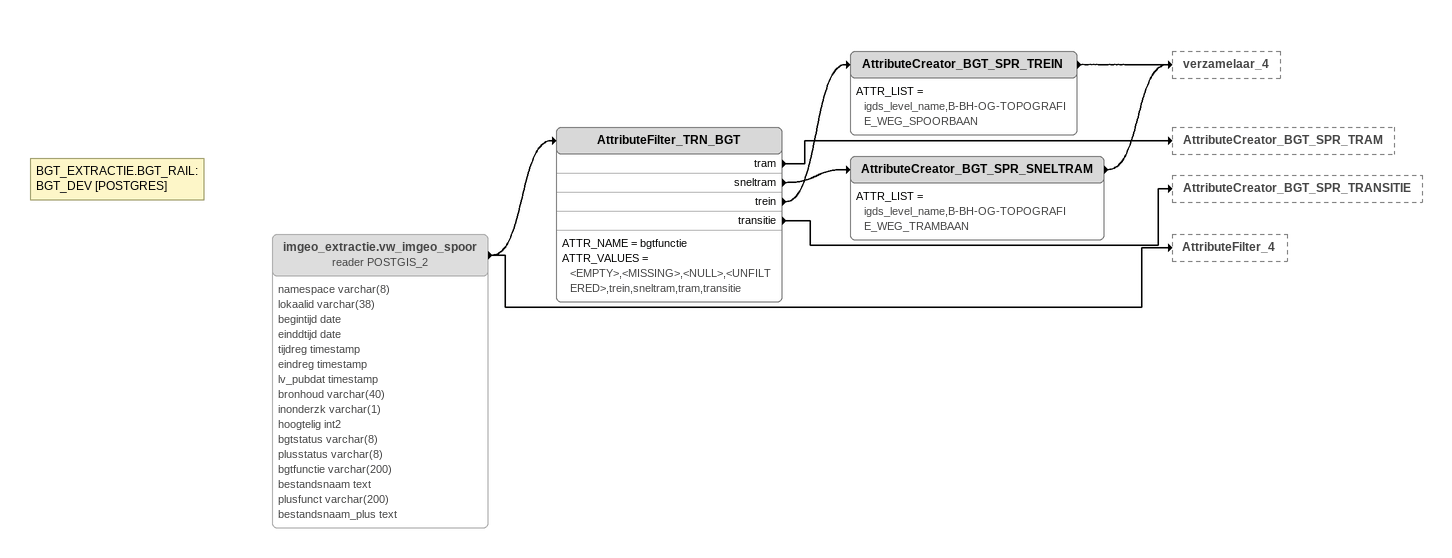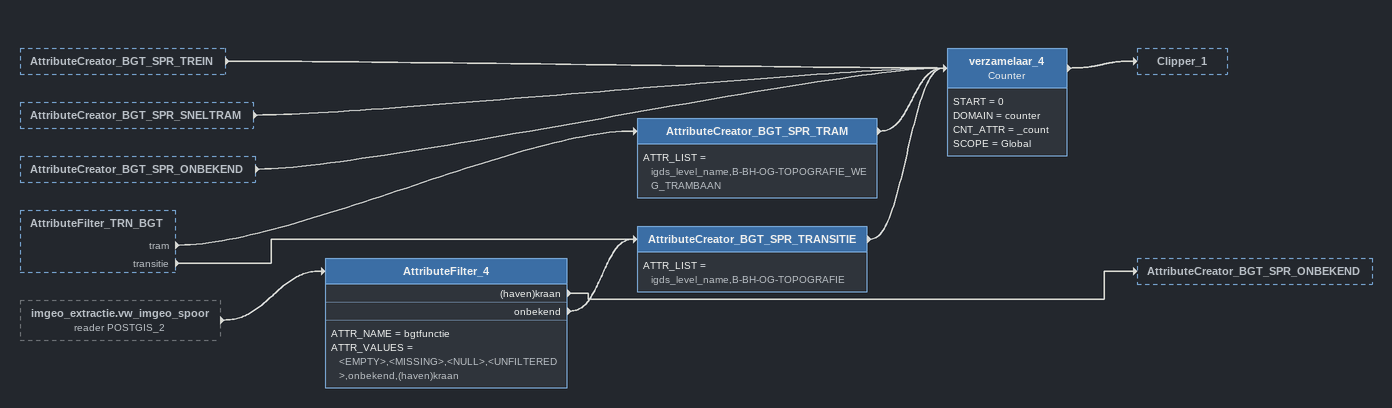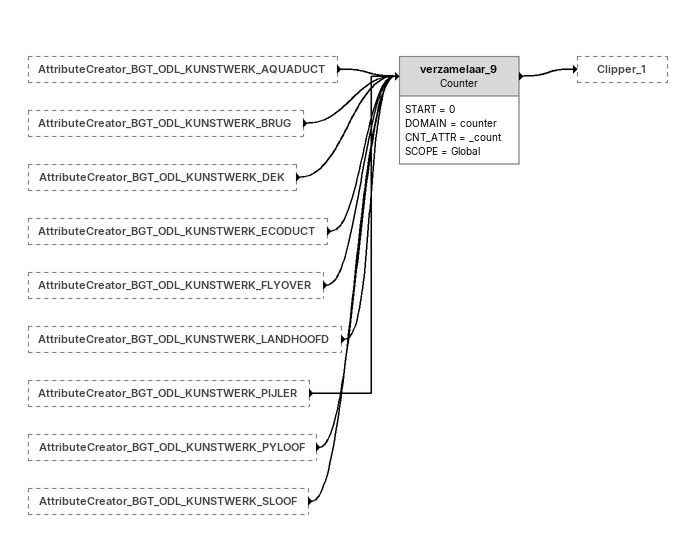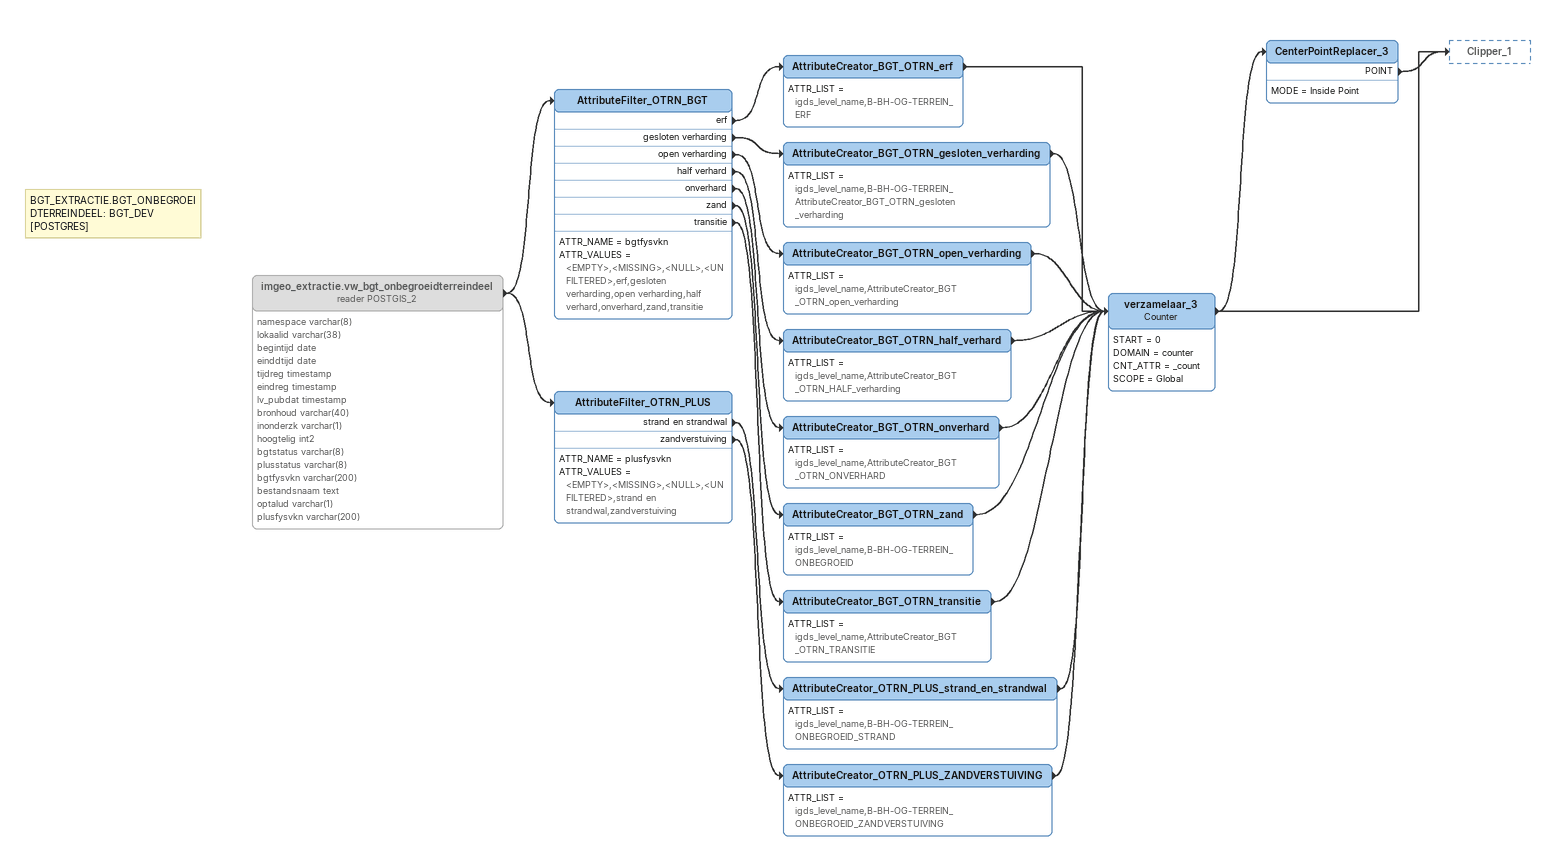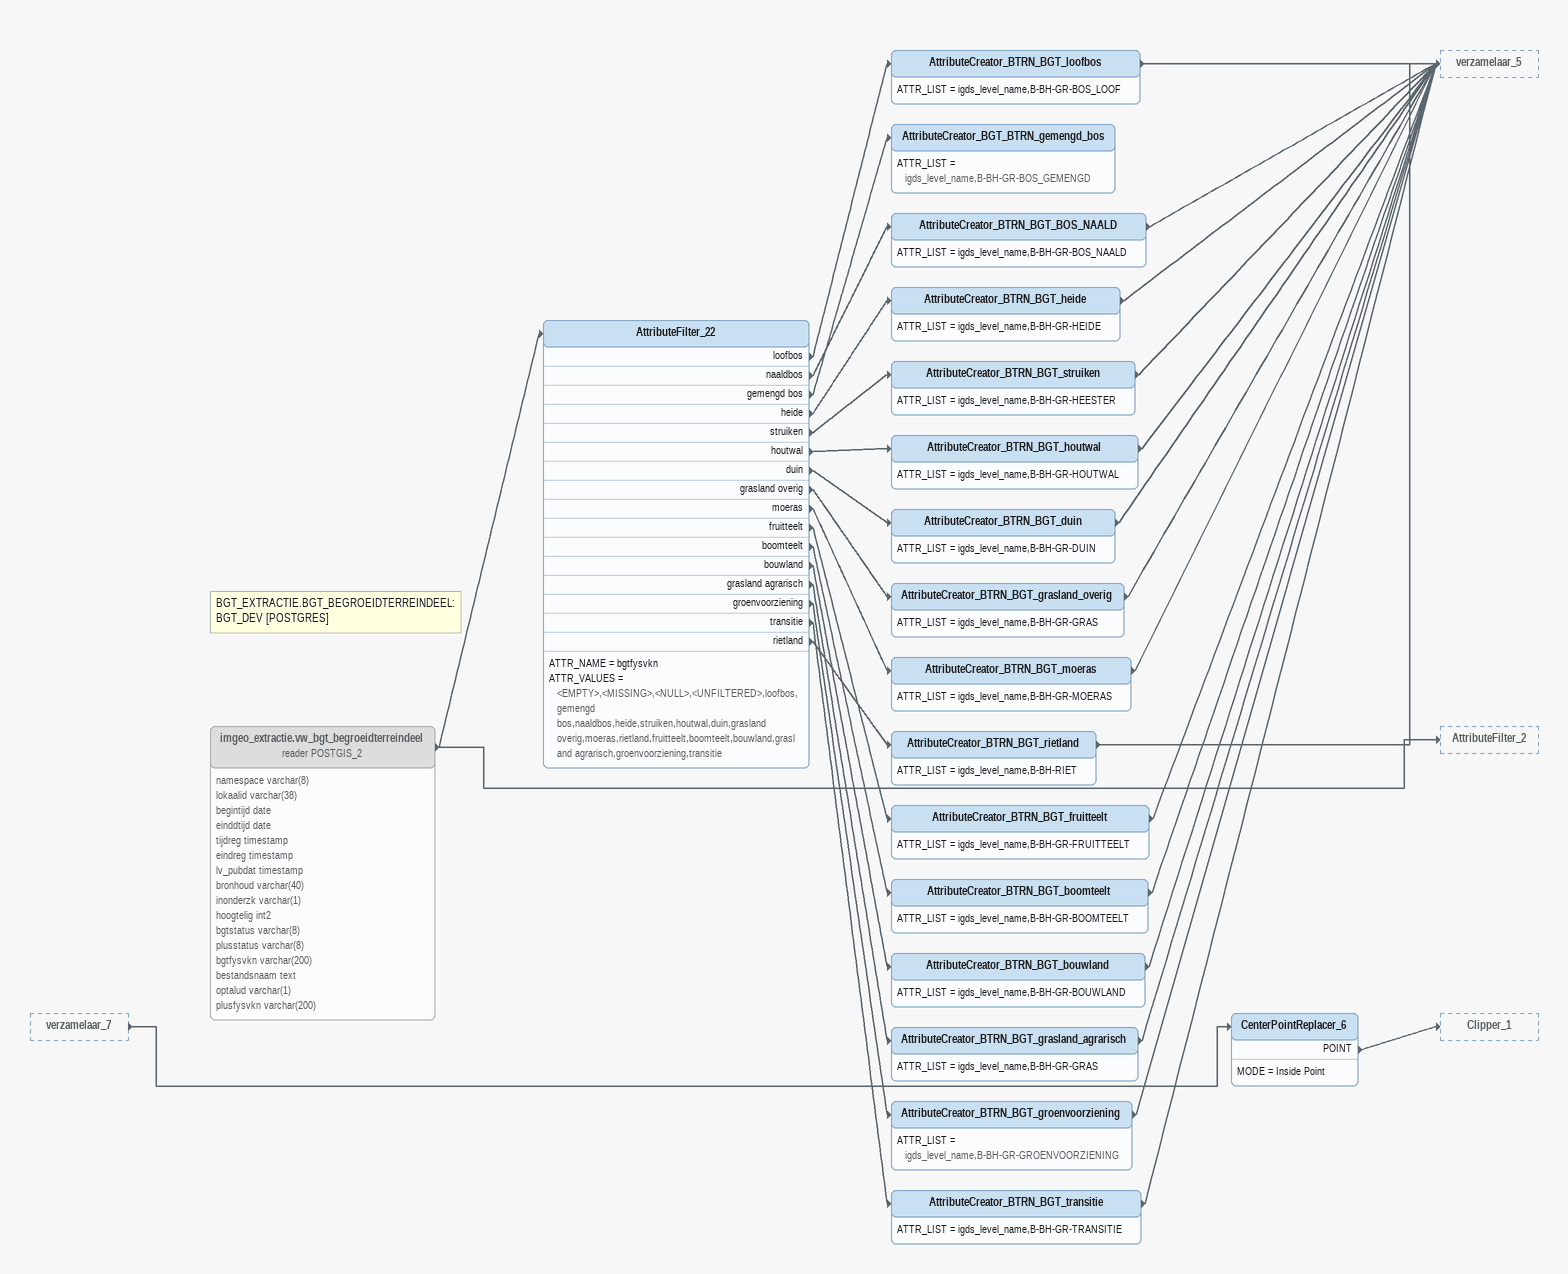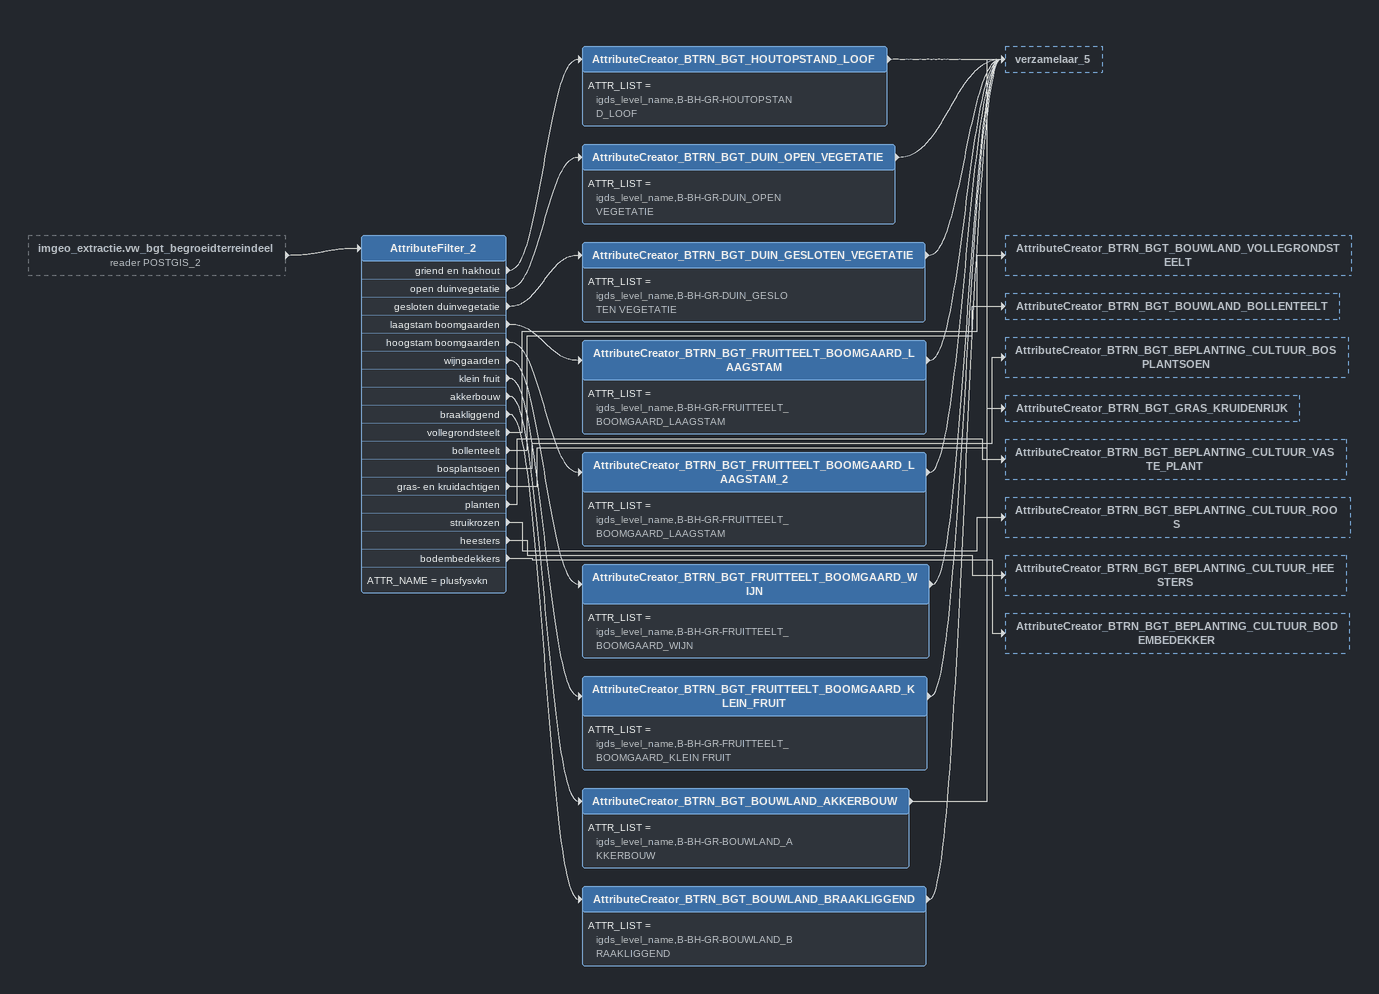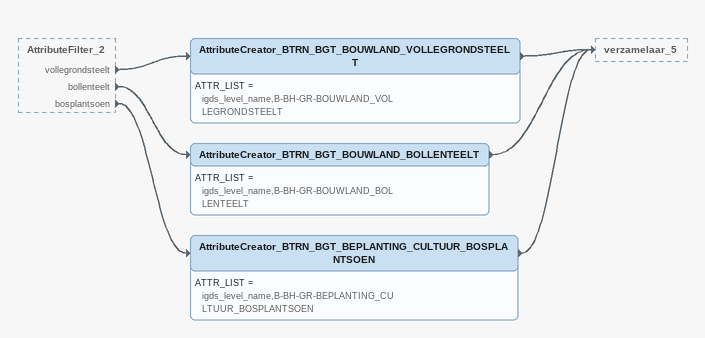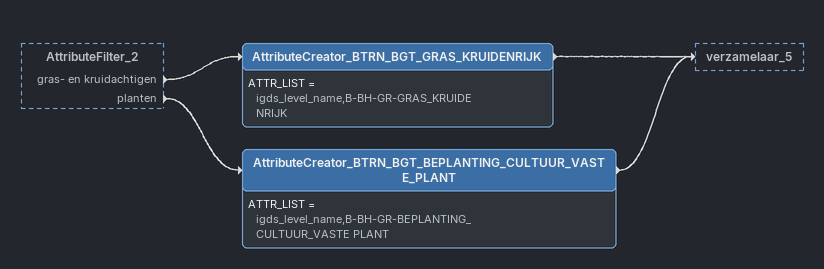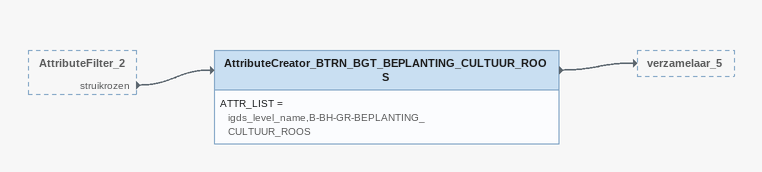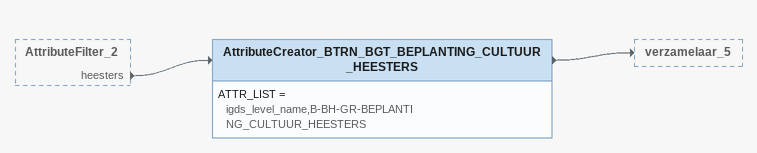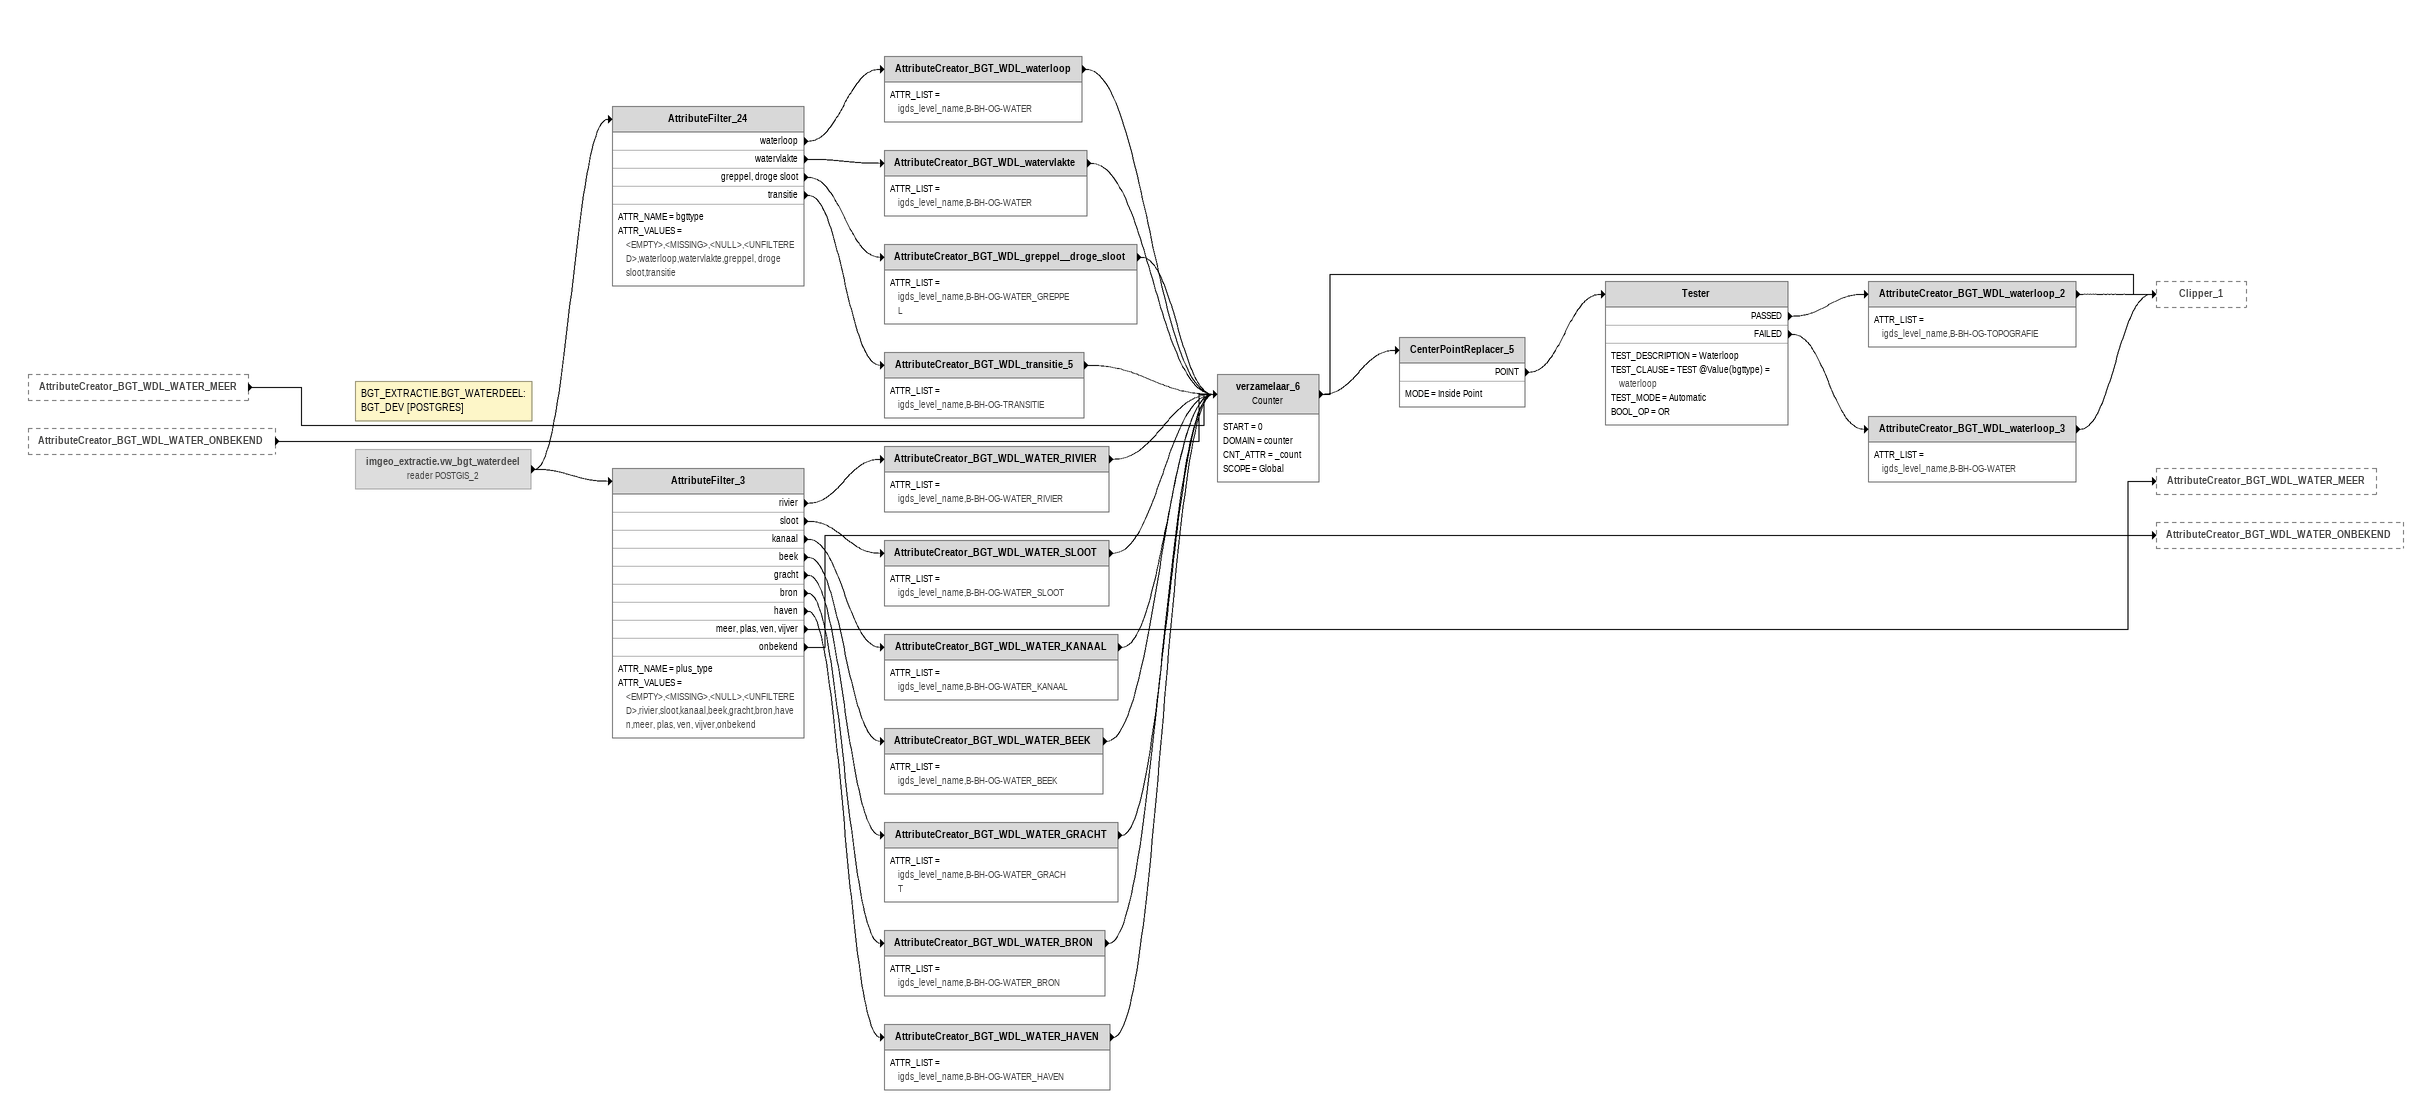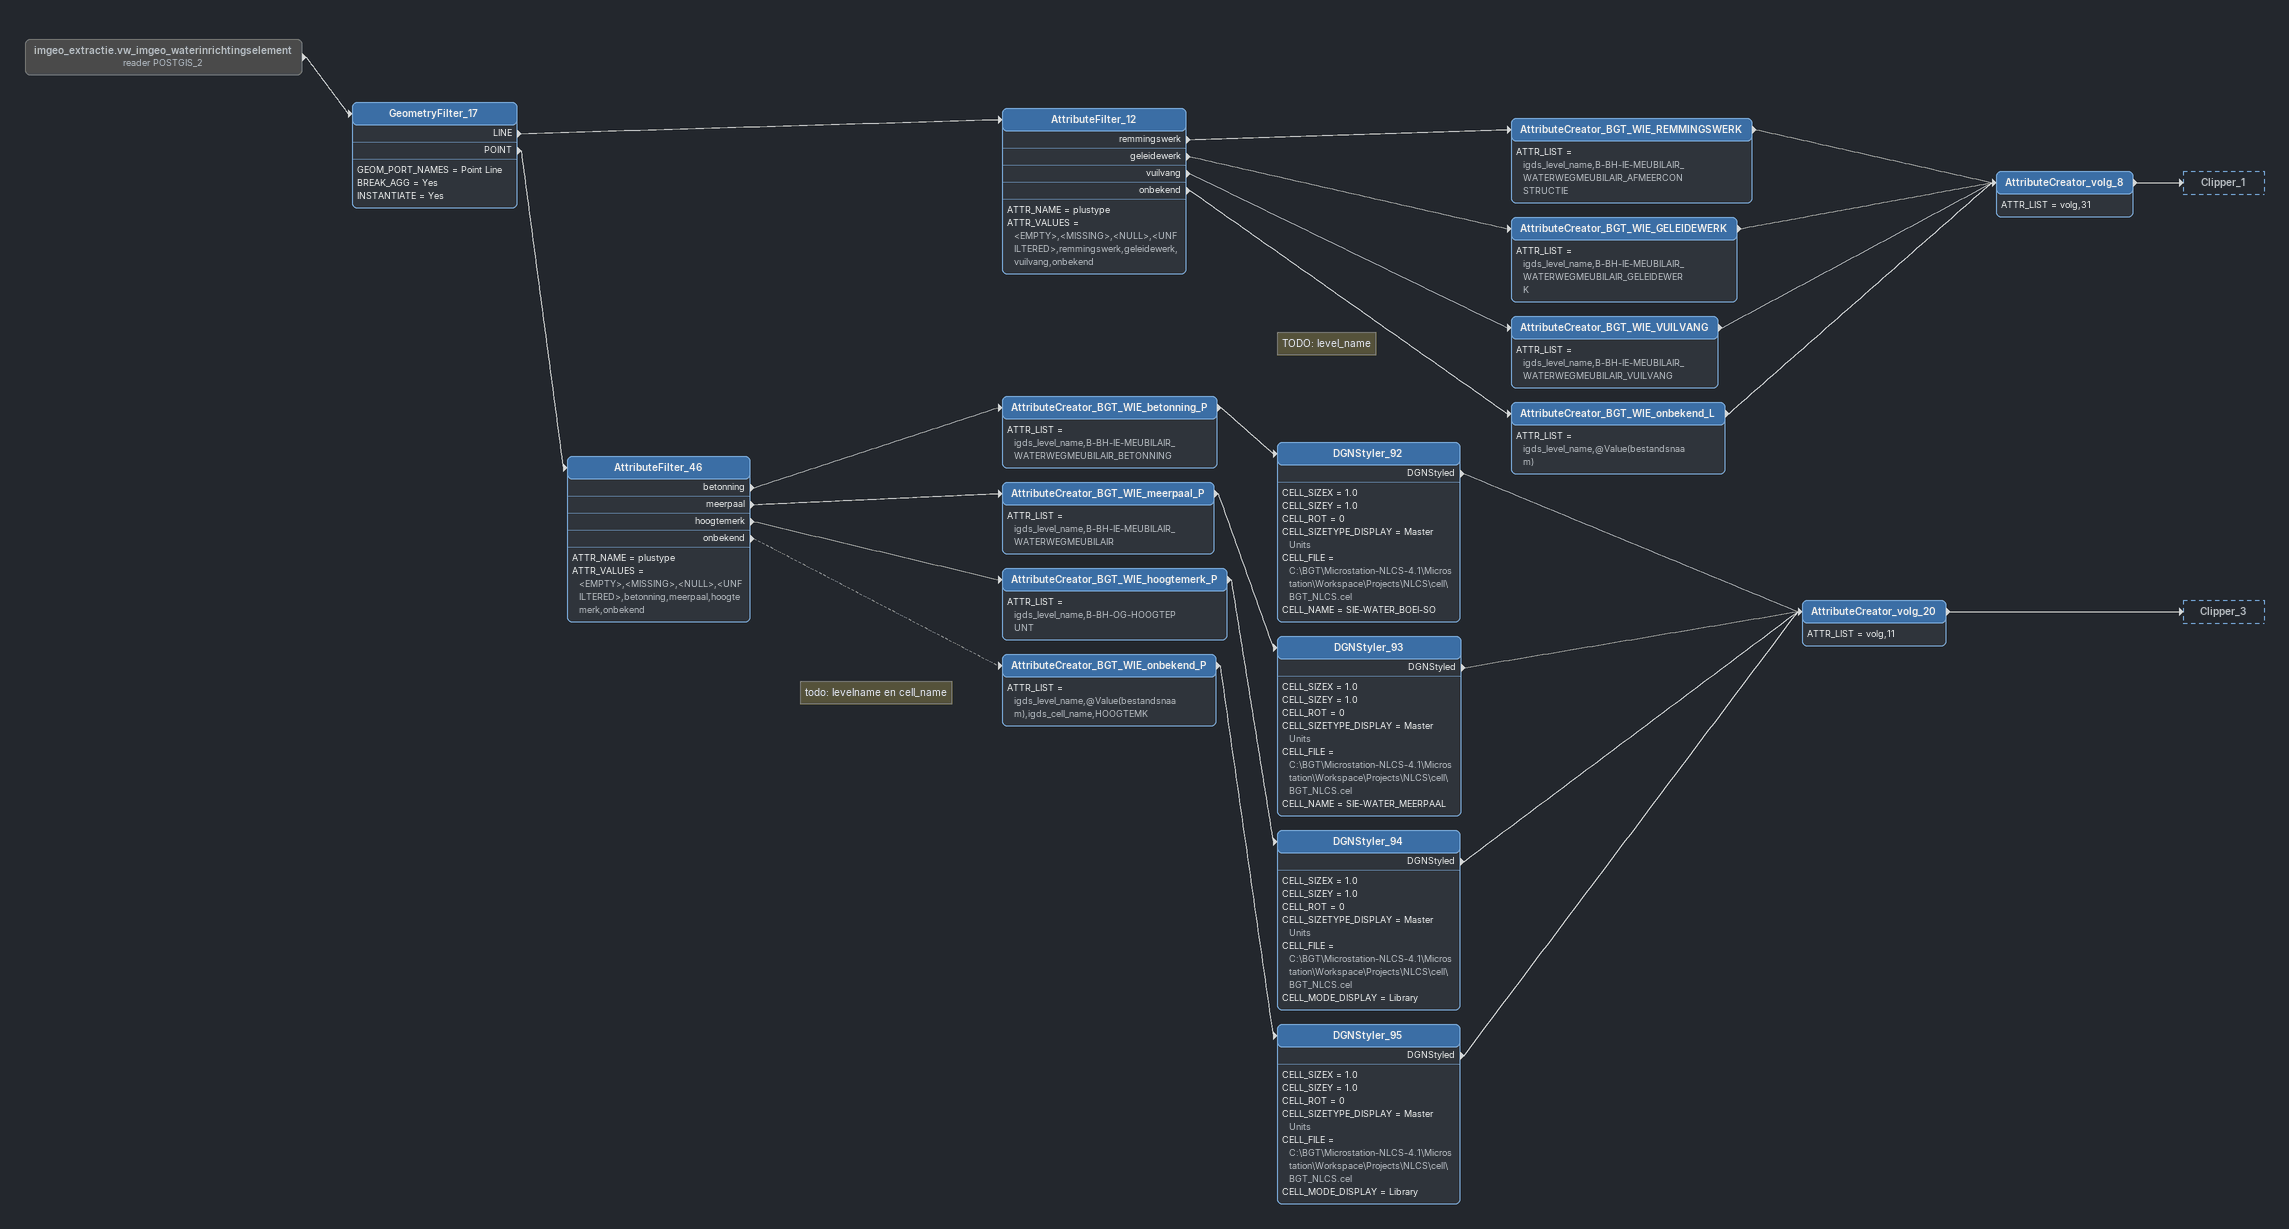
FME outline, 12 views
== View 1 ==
Note: BGT_EXTRACTIE.BGT_RAIL: BGT_DEV [POSTGRES]
imgeo_extractie.vw_imgeo_spoor (reader POSTGIS_2) [off]
    attributes: namespace varchar(8), lokaalid varchar(38), begintijd date, einddtijd date, tijdreg timestamp, eindreg timestamp, lv_pubdat timestamp, bronhoud varchar(40), inonderzk varchar(1), hoogtelig int2, bgtstatus varchar(8), plusstatus varchar(8), bgtfunctie varchar(200), bestandsnaam text, plusfunct varchar(200), bestandsnaam_plus text
    -> AttributeFilter_4
    -> AttributeFilter_TRN_BGT
AttributeFilter_TRN_BGT
    ATTR_NAME = bgtfunctie
    ATTR_VALUES = <EMPTY>,<MISSING>,<NULL>,<UNFILTERED>,trein,sneltram,tram,transitie
    tram -> AttributeCreator_BGT_SPR_TRAM
    sneltram -> AttributeCreator_BGT_SPR_SNELTRAM
    trein -> AttributeCreator_BGT_SPR_TREIN
    transitie -> AttributeCreator_BGT_SPR_TRANSITIE
AttributeCreator_BGT_SPR_TREIN
    ATTR_LIST = igds_level_name,B-BH-OG-TOPOGRAFIE_WEG_SPOORBAAN
    -> verzamelaar_4
AttributeCreator_BGT_SPR_SNELTRAM
    ATTR_LIST = igds_level_name,B-BH-OG-TOPOGRAFIE_WEG_TRAMBAAN
    -> verzamelaar_4

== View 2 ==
AttributeCreator_BGT_SPR_TREIN [outside]
    -> verzamelaar_4
AttributeCreator_BGT_SPR_SNELTRAM [outside]
    -> verzamelaar_4
AttributeCreator_BGT_SPR_ONBEKEND [outside]
    -> verzamelaar_4
AttributeFilter_TRN_BGT [outside]
    tram -> AttributeCreator_BGT_SPR_TRAM
    transitie -> AttributeCreator_BGT_SPR_TRANSITIE
imgeo_extractie.vw_imgeo_spoor (reader POSTGIS_2) [outside]
    -> AttributeFilter_4
AttributeCreator_BGT_SPR_TRAM
    ATTR_LIST = igds_level_name,B-BH-OG-TOPOGRAFIE_WEG_TRAMBAAN
    -> verzamelaar_4
AttributeFilter_4
    ATTR_NAME = bgtfunctie
    ATTR_VALUES = <EMPTY>,<MISSING>,<NULL>,<UNFILTERED>,onbekend,(haven)kraan
    (haven)kraan -> AttributeCreator_BGT_SPR_ONBEKEND
    onbekend -> AttributeCreator_BGT_SPR_TRANSITIE
AttributeCreator_BGT_SPR_TRANSITIE
    ATTR_LIST = igds_level_name,B-BH-OG-TOPOGRAFIE
    -> verzamelaar_4
verzamelaar_4: Counter
    START = 0
    DOMAIN = counter
    CNT_ATTR = _count
    SCOPE = Global
    -> Clipper_1

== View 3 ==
AttributeCreator_BGT_ODL_KUNSTWERK_AQUADUCT [outside]
    -> verzamelaar_9
AttributeCreator_BGT_ODL_KUNSTWERK_BRUG [outside]
    -> verzamelaar_9
AttributeCreator_BGT_ODL_KUNSTWERK_DEK [outside]
    -> verzamelaar_9
AttributeCreator_BGT_ODL_KUNSTWERK_ECODUCT [outside]
    -> verzamelaar_9
AttributeCreator_BGT_ODL_KUNSTWERK_FLYOVER [outside]
    -> verzamelaar_9
AttributeCreator_BGT_ODL_KUNSTWERK_LANDHOOFD [outside]
    -> verzamelaar_9
AttributeCreator_BGT_ODL_KUNSTWERK_PIJLER [outside]
    -> verzamelaar_9
AttributeCreator_BGT_ODL_KUNSTWERK_PYLOOF [outside]
    -> verzamelaar_9
AttributeCreator_BGT_ODL_KUNSTWERK_SLOOF [outside]
    -> verzamelaar_9
verzamelaar_9: Counter
    START = 0
    DOMAIN = counter
    CNT_ATTR = _count
    SCOPE = Global
    -> Clipper_1

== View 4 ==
Note: BGT_EXTRACTIE.BGT_ONBEGROEIDTERREINDEEL: BGT_DEV [POSTGRES]
imgeo_extractie.vw_bgt_onbegroeidterreindeel (reader POSTGIS_2) [off]
    attributes: namespace varchar(8), lokaalid varchar(38), begintijd date, einddtijd date, tijdreg timestamp, eindreg timestamp, lv_pubdat timestamp, bronhoud varchar(40), inonderzk varchar(1), hoogtelig int2, bgtstatus varchar(8), plusstatus varchar(8), bgtfysvkn varchar(200), bestandsnaam text, optalud varchar(1), plusfysvkn varchar(200)
    -> AttributeFilter_OTRN_BGT
    -> AttributeFilter_OTRN_PLUS
AttributeFilter_OTRN_BGT
    ATTR_NAME = bgtfysvkn
    ATTR_VALUES = <EMPTY>,<MISSING>,<NULL>,<UNFILTERED>,erf,gesloten verharding,open verharding,half verhard,onverhard,zand,transitie
    erf -> AttributeCreator_BGT_OTRN_erf
    gesloten verharding -> AttributeCreator_BGT_OTRN_gesloten_verharding
    open verharding -> AttributeCreator_BGT_OTRN_open_verharding
    half verhard -> AttributeCreator_BGT_OTRN_half_verhard
    onverhard -> AttributeCreator_BGT_OTRN_onverhard
    zand -> AttributeCreator_BGT_OTRN_zand
    transitie -> AttributeCreator_BGT_OTRN_transitie
AttributeCreator_BGT_OTRN_erf
    ATTR_LIST = igds_level_name,B-BH-OG-TERREIN_ERF
    -> verzamelaar_3
AttributeCreator_BGT_OTRN_gesloten_verharding
    ATTR_LIST = igds_level_name,B-BH-OG-TERREIN_AttributeCreator_BGT_OTRN_gesloten_verharding
    -> verzamelaar_3
AttributeCreator_BGT_OTRN_open_verharding
    ATTR_LIST = igds_level_name,AttributeCreator_BGT_OTRN_open_verharding
    -> verzamelaar_3
AttributeCreator_BGT_OTRN_half_verhard
    ATTR_LIST = igds_level_name,AttributeCreator_BGT_OTRN_HALF_verharding
    -> verzamelaar_3
AttributeCreator_BGT_OTRN_onverhard
    ATTR_LIST = igds_level_name,AttributeCreator_BGT_OTRN_ONVERHARD
    -> verzamelaar_3
AttributeCreator_BGT_OTRN_zand
    ATTR_LIST = igds_level_name,B-BH-OG-TERREIN_ONBEGROEID
    -> verzamelaar_3
AttributeCreator_BGT_OTRN_transitie
    ATTR_LIST = igds_level_name,AttributeCreator_BGT_OTRN_TRANSITIE
    -> verzamelaar_3
AttributeFilter_OTRN_PLUS
    ATTR_NAME = plusfysvkn
    ATTR_VALUES = <EMPTY>,<MISSING>,<NULL>,<UNFILTERED>,strand en strandwal,zandverstuiving
    strand en strandwal -> AttributeCreator_OTRN_PLUS_strand_en_strandwal
    zandverstuiving -> AttributeCreator_OTRN_PLUS_ZANDVERSTUIVING
AttributeCreator_OTRN_PLUS_strand_en_strandwal
    ATTR_LIST = igds_level_name,B-BH-OG-TERREIN_ONBEGROEID_STRAND
    -> verzamelaar_3
AttributeCreator_OTRN_PLUS_ZANDVERSTUIVING
    ATTR_LIST = igds_level_name,B-BH-OG-TERREIN_ONBEGROEID_ZANDVERSTUIVING
    -> verzamelaar_3
verzamelaar_3: Counter
    START = 0
    DOMAIN = counter
    CNT_ATTR = _count
    SCOPE = Global
    -> CenterPointReplacer_3
    -> Clipper_1
CenterPointReplacer_3
    MODE = Inside Point
    POINT -> Clipper_1

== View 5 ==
verzamelaar_7 [outside]
    -> CenterPointReplacer_6
CenterPointReplacer_6
    MODE = Inside Point
    POINT -> Clipper_1
Note: BGT_EXTRACTIE.BGT_BEGROEIDTERREINDEEL: BGT_DEV [POSTGRES]
imgeo_extractie.vw_bgt_begroeidterreindeel (reader POSTGIS_2) [off]
    attributes: namespace varchar(8), lokaalid varchar(38), begintijd date, einddtijd date, tijdreg timestamp, eindreg timestamp, lv_pubdat timestamp, bronhoud varchar(40), inonderzk varchar(1), hoogtelig int2, bgtstatus varchar(8), plusstatus varchar(8), bgtfysvkn varchar(200), bestandsnaam text, optalud varchar(1), plusfysvkn varchar(200)
    -> AttributeFilter_22
    -> AttributeFilter_2
AttributeFilter_22
    ATTR_NAME = bgtfysvkn
    ATTR_VALUES = <EMPTY>,<MISSING>,<NULL>,<UNFILTERED>,loofbos,gemengd bos,naaldbos,heide,struiken,houtwal,duin,grasland overig,moeras,rietland,fruitteelt,boomteelt,bouwland,grasland agrarisch,groenvoorziening,transitie
    loofbos -> AttributeCreator_BTRN_BGT_loofbos
    naaldbos -> AttributeCreator_BTRN_BGT_BOS_NAALD
    gemengd bos -> AttributeCreator_BGT_BTRN_gemengd_bos
    heide -> AttributeCreator_BTRN_BGT_heide
    struiken -> AttributeCreator_BTRN_BGT_struiken
    houtwal -> AttributeCreator_BTRN_BGT_houtwal
    duin -> AttributeCreator_BTRN_BGT_duin
    grasland overig -> AttributeCreator_BTRN_BGT_grasland_overig
    moeras -> AttributeCreator_BTRN_BGT_moeras
    fruitteelt -> AttributeCreator_BTRN_BGT_fruitteelt
    boomteelt -> AttributeCreator_BTRN_BGT_boomteelt
    bouwland -> AttributeCreator_BTRN_BGT_bouwland
    grasland agrarisch -> AttributeCreator_BTRN_BGT_grasland_agrarisch
    groenvoorziening -> AttributeCreator_BTRN_BGT_groenvoorziening
    transitie -> AttributeCreator_BTRN_BGT_transitie
    rietland -> AttributeCreator_BTRN_BGT_rietland
AttributeCreator_BTRN_BGT_loofbos
    ATTR_LIST = igds_level_name,B-BH-GR-BOS_LOOF
    -> verzamelaar_5
AttributeCreator_BGT_BTRN_gemengd_bos
    ATTR_LIST = igds_level_name,B-BH-GR-BOS_GEMENGD
AttributeCreator_BTRN_BGT_BOS_NAALD
    ATTR_LIST = igds_level_name,B-BH-GR-BOS_NAALD
    -> verzamelaar_5
AttributeCreator_BTRN_BGT_heide
    ATTR_LIST = igds_level_name,B-BH-GR-HEIDE
    -> verzamelaar_5
AttributeCreator_BTRN_BGT_struiken
    ATTR_LIST = igds_level_name,B-BH-GR-HEESTER
    -> verzamelaar_5
AttributeCreator_BTRN_BGT_houtwal
    ATTR_LIST = igds_level_name,B-BH-GR-HOUTWAL
    -> verzamelaar_5
AttributeCreator_BTRN_BGT_duin
    ATTR_LIST = igds_level_name,B-BH-GR-DUIN
    -> verzamelaar_5
AttributeCreator_BTRN_BGT_grasland_overig
    ATTR_LIST = igds_level_name,B-BH-GR-GRAS
    -> verzamelaar_5
AttributeCreator_BTRN_BGT_moeras
    ATTR_LIST = igds_level_name,B-BH-GR-MOERAS
    -> verzamelaar_5
AttributeCreator_BTRN_BGT_rietland
    ATTR_LIST = igds_level_name,B-BH-RIET
    -> verzamelaar_5
AttributeCreator_BTRN_BGT_fruitteelt
    ATTR_LIST = igds_level_name,B-BH-GR-FRUITTEELT
    -> verzamelaar_5
AttributeCreator_BTRN_BGT_boomteelt
    ATTR_LIST = igds_level_name,B-BH-GR-BOOMTEELT
    -> verzamelaar_5
AttributeCreator_BTRN_BGT_bouwland
    ATTR_LIST = igds_level_name,B-BH-GR-BOUWLAND
    -> verzamelaar_5
AttributeCreator_BTRN_BGT_grasland_agrarisch
    ATTR_LIST = igds_level_name,B-BH-GR-GRAS
    -> verzamelaar_5
AttributeCreator_BTRN_BGT_groenvoorziening
    ATTR_LIST = igds_level_name,B-BH-GR-GROENVOORZIENING
    -> verzamelaar_5
AttributeCreator_BTRN_BGT_transitie
    ATTR_LIST = igds_level_name,B-BH-GR-TRANSITIE
    -> verzamelaar_5

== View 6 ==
imgeo_extractie.vw_bgt_begroeidterreindeel (reader POSTGIS_2) [outside]
    -> AttributeFilter_2
AttributeFilter_2
    ATTR_NAME = plusfysvkn
    griend en hakhout -> AttributeCreator_BTRN_BGT_HOUTOPSTAND_LOOF
    open duinvegetatie -> AttributeCreator_BTRN_BGT_DUIN_OPEN_VEGETATIE
    gesloten duinvegetatie -> AttributeCreator_BTRN_BGT_DUIN_GESLOTEN_VEGETATIE
    laagstam boomgaarden -> AttributeCreator_BTRN_BGT_FRUITTEELT_BOOMGAARD_LAAGSTAM
    hoogstam boomgaarden -> AttributeCreator_BTRN_BGT_FRUITTEELT_BOOMGAARD_LAAGSTAM_2
    wijngaarden -> AttributeCreator_BTRN_BGT_FRUITTEELT_BOOMGAARD_WIJN
    klein fruit -> AttributeCreator_BTRN_BGT_FRUITTEELT_BOOMGAARD_KLEIN_FRUIT
    akkerbouw -> AttributeCreator_BTRN_BGT_BOUWLAND_AKKERBOUW
    braakliggend -> AttributeCreator_BTRN_BGT_BOUWLAND_BRAAKLIGGEND
    vollegrondsteelt -> AttributeCreator_BTRN_BGT_BOUWLAND_VOLLEGRONDSTEELT
    bollenteelt -> AttributeCreator_BTRN_BGT_BOUWLAND_BOLLENTEELT
    bosplantsoen -> AttributeCreator_BTRN_BGT_BEPLANTING_CULTUUR_BOSPLANTSOEN
    gras- en kruidachtigen -> AttributeCreator_BTRN_BGT_GRAS_KRUIDENRIJK
    planten -> AttributeCreator_BTRN_BGT_BEPLANTING_CULTUUR_VASTE_PLANT
    struikrozen -> AttributeCreator_BTRN_BGT_BEPLANTING_CULTUUR_ROOS
    heesters -> AttributeCreator_BTRN_BGT_BEPLANTING_CULTUUR_HEESTERS
    bodembedekkers -> AttributeCreator_BTRN_BGT_BEPLANTING_CULTUUR_BODEMBEDEKKER
AttributeCreator_BTRN_BGT_HOUTOPSTAND_LOOF
    ATTR_LIST = igds_level_name,B-BH-GR-HOUTOPSTAND_LOOF
    -> verzamelaar_5
AttributeCreator_BTRN_BGT_DUIN_OPEN_VEGETATIE
    ATTR_LIST = igds_level_name,B-BH-GR-DUIN_OPEN VEGETATIE
    -> verzamelaar_5
AttributeCreator_BTRN_BGT_DUIN_GESLOTEN_VEGETATIE
    ATTR_LIST = igds_level_name,B-BH-GR-DUIN_GESLOTEN VEGETATIE
    -> verzamelaar_5
AttributeCreator_BTRN_BGT_FRUITTEELT_BOOMGAARD_LAAGSTAM
    ATTR_LIST = igds_level_name,B-BH-GR-FRUITTEELT_BOOMGAARD_LAAGSTAM
    -> verzamelaar_5
AttributeCreator_BTRN_BGT_FRUITTEELT_BOOMGAARD_LAAGSTAM_2
    ATTR_LIST = igds_level_name,B-BH-GR-FRUITTEELT_BOOMGAARD_LAAGSTAM
    -> verzamelaar_5
AttributeCreator_BTRN_BGT_FRUITTEELT_BOOMGAARD_WIJN
    ATTR_LIST = igds_level_name,B-BH-GR-FRUITTEELT_BOOMGAARD_WIJN
    -> verzamelaar_5
AttributeCreator_BTRN_BGT_FRUITTEELT_BOOMGAARD_KLEIN_FRUIT
    ATTR_LIST = igds_level_name,B-BH-GR-FRUITTEELT_BOOMGAARD_KLEIN FRUIT
    -> verzamelaar_5
AttributeCreator_BTRN_BGT_BOUWLAND_AKKERBOUW
    ATTR_LIST = igds_level_name,B-BH-GR-BOUWLAND_AKKERBOUW
    -> verzamelaar_5
AttributeCreator_BTRN_BGT_BOUWLAND_BRAAKLIGGEND
    ATTR_LIST = igds_level_name,B-BH-GR-BOUWLAND_BRAAKLIGGEND
    -> verzamelaar_5

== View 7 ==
AttributeFilter_2 [outside]
    vollegrondsteelt -> AttributeCreator_BTRN_BGT_BOUWLAND_VOLLEGRONDSTEELT
    bollenteelt -> AttributeCreator_BTRN_BGT_BOUWLAND_BOLLENTEELT
    bosplantsoen -> AttributeCreator_BTRN_BGT_BEPLANTING_CULTUUR_BOSPLANTSOEN
AttributeCreator_BTRN_BGT_BOUWLAND_VOLLEGRONDSTEELT
    ATTR_LIST = igds_level_name,B-BH-GR-BOUWLAND_VOLLEGRONDSTEELT
    -> verzamelaar_5
AttributeCreator_BTRN_BGT_BOUWLAND_BOLLENTEELT
    ATTR_LIST = igds_level_name,B-BH-GR-BOUWLAND_BOLLENTEELT
    -> verzamelaar_5
AttributeCreator_BTRN_BGT_BEPLANTING_CULTUUR_BOSPLANTSOEN
    ATTR_LIST = igds_level_name,B-BH-GR-BEPLANTING_CULTUUR_BOSPLANTSOEN
    -> verzamelaar_5

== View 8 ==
AttributeFilter_2 [outside]
    gras- en kruidachtigen -> AttributeCreator_BTRN_BGT_GRAS_KRUIDENRIJK
    planten -> AttributeCreator_BTRN_BGT_BEPLANTING_CULTUUR_VASTE_PLANT
AttributeCreator_BTRN_BGT_GRAS_KRUIDENRIJK
    ATTR_LIST = igds_level_name,B-BH-GR-GRAS_KRUIDENRIJK
    -> verzamelaar_5
AttributeCreator_BTRN_BGT_BEPLANTING_CULTUUR_VASTE_PLANT
    ATTR_LIST = igds_level_name,B-BH-GR-BEPLANTING_CULTUUR_VASTE PLANT
    -> verzamelaar_5

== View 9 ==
AttributeFilter_2 [outside]
    struikrozen -> AttributeCreator_BTRN_BGT_BEPLANTING_CULTUUR_ROOS
AttributeCreator_BTRN_BGT_BEPLANTING_CULTUUR_ROOS
    ATTR_LIST = igds_level_name,B-BH-GR-BEPLANTING_CULTUUR_ROOS
    -> verzamelaar_5

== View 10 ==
AttributeFilter_2 [outside]
    heesters -> AttributeCreator_BTRN_BGT_BEPLANTING_CULTUUR_HEESTERS
AttributeCreator_BTRN_BGT_BEPLANTING_CULTUUR_HEESTERS
    ATTR_LIST = igds_level_name,B-BH-GR-BEPLANTING_CULTUUR_HEESTERS
    -> verzamelaar_5

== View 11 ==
AttributeCreator_BGT_WDL_WATER_MEER [outside]
    -> verzamelaar_6
AttributeCreator_BGT_WDL_WATER_ONBEKEND [outside]
    -> verzamelaar_6
Note: BGT_EXTRACTIE.BGT_WATERDEEL: BGT_DEV [POSTGRES]
imgeo_extractie.vw_bgt_waterdeel (reader POSTGIS_2) [off]
    -> AttributeFilter_24
    -> AttributeFilter_3
AttributeFilter_24
    ATTR_NAME = bgttype
    ATTR_VALUES = <EMPTY>,<MISSING>,<NULL>,<UNFILTERED>,waterloop,watervlakte,greppel, droge sloot,transitie
    waterloop -> AttributeCreator_BGT_WDL_waterloop
    watervlakte -> AttributeCreator_BGT_WDL_watervlakte
    greppel, droge sloot -> AttributeCreator_BGT_WDL_greppel__droge_sloot
    transitie -> AttributeCreator_BGT_WDL_transitie_5
AttributeCreator_BGT_WDL_waterloop
    ATTR_LIST = igds_level_name,B-BH-OG-WATER
    -> verzamelaar_6
AttributeCreator_BGT_WDL_watervlakte
    ATTR_LIST = igds_level_name,B-BH-OG-WATER
    -> verzamelaar_6
AttributeCreator_BGT_WDL_greppel__droge_sloot
    ATTR_LIST = igds_level_name,B-BH-OG-WATER_GREPPEL
    -> verzamelaar_6
AttributeCreator_BGT_WDL_transitie_5
    ATTR_LIST = igds_level_name,B-BH-OG-TRANSITIE
    -> verzamelaar_6
AttributeFilter_3
    ATTR_NAME = plus_type
    ATTR_VALUES = <EMPTY>,<MISSING>,<NULL>,<UNFILTERED>,rivier,sloot,kanaal,beek,gracht,bron,haven,meer, plas, ven, vijver,onbekend
    rivier -> AttributeCreator_BGT_WDL_WATER_RIVIER
    sloot -> AttributeCreator_BGT_WDL_WATER_SLOOT
    kanaal -> AttributeCreator_BGT_WDL_WATER_KANAAL
    beek -> AttributeCreator_BGT_WDL_WATER_BEEK
    gracht -> AttributeCreator_BGT_WDL_WATER_GRACHT
    bron -> AttributeCreator_BGT_WDL_WATER_BRON
    haven -> AttributeCreator_BGT_WDL_WATER_HAVEN
    meer, plas, ven, vijver -> AttributeCreator_BGT_WDL_WATER_MEER
    onbekend -> AttributeCreator_BGT_WDL_WATER_ONBEKEND
AttributeCreator_BGT_WDL_WATER_RIVIER
    ATTR_LIST = igds_level_name,B-BH-OG-WATER_RIVIER
    -> verzamelaar_6
AttributeCreator_BGT_WDL_WATER_SLOOT
    ATTR_LIST = igds_level_name,B-BH-OG-WATER_SLOOT
    -> verzamelaar_6
AttributeCreator_BGT_WDL_WATER_KANAAL
    ATTR_LIST = igds_level_name,B-BH-OG-WATER_KANAAL
    -> verzamelaar_6
AttributeCreator_BGT_WDL_WATER_BEEK
    ATTR_LIST = igds_level_name,B-BH-OG-WATER_BEEK
    -> verzamelaar_6
AttributeCreator_BGT_WDL_WATER_GRACHT
    ATTR_LIST = igds_level_name,B-BH-OG-WATER_GRACHT
    -> verzamelaar_6
AttributeCreator_BGT_WDL_WATER_BRON
    ATTR_LIST = igds_level_name,B-BH-OG-WATER_BRON
    -> verzamelaar_6
AttributeCreator_BGT_WDL_WATER_HAVEN
    ATTR_LIST = igds_level_name,B-BH-OG-WATER_HAVEN
    -> verzamelaar_6
verzamelaar_6: Counter
    START = 0
    DOMAIN = counter
    CNT_ATTR = _count
    SCOPE = Global
    -> Clipper_1
    -> CenterPointReplacer_5
CenterPointReplacer_5
    MODE = Inside Point
    POINT -> Tester
Tester
    TEST_DESCRIPTION = Waterloop
    TEST_CLAUSE = TEST @Value(bgttype) = waterloop
    TEST_MODE = Automatic
    BOOL_OP = OR
    PASSED -> AttributeCreator_BGT_WDL_waterloop_2
    FAILED -> AttributeCreator_BGT_WDL_waterloop_3
AttributeCreator_BGT_WDL_waterloop_2
    ATTR_LIST = igds_level_name,B-BH-OG-TOPOGRAFIE
    -> Clipper_1
AttributeCreator_BGT_WDL_waterloop_3
    ATTR_LIST = igds_level_name,B-BH-OG-WATER
    -> Clipper_1

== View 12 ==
imgeo_extractie.vw_imgeo_waterinrichtingselement (reader POSTGIS_2) [off]
    -> GeometryFilter_17
GeometryFilter_17
    GEOM_PORT_NAMES = Point Line
    BREAK_AGG = Yes
    INSTANTIATE = Yes
    LINE -> AttributeFilter_12
    POINT -> AttributeFilter_46
AttributeFilter_12
    ATTR_NAME = plustype
    ATTR_VALUES = <EMPTY>,<MISSING>,<NULL>,<UNFILTERED>,remmingswerk,geleidewerk,vuilvang,onbekend
    remmingswerk -> AttributeCreator_BGT_WIE_REMMINGSWERK
    geleidewerk -> AttributeCreator_BGT_WIE_GELEIDEWERK
    vuilvang -> AttributeCreator_BGT_WIE_VUILVANG
    onbekend -> AttributeCreator_BGT_WIE_onbekend_L
AttributeCreator_BGT_WIE_REMMINGSWERK
    ATTR_LIST = igds_level_name,B-BH-IE-MEUBILAIR_WATERWEGMEUBILAIR_AFMEERCONSTRUCTIE
    -> AttributeCreator_volg_8
AttributeCreator_BGT_WIE_GELEIDEWERK
    ATTR_LIST = igds_level_name,B-BH-IE-MEUBILAIR_WATERWEGMEUBILAIR_GELEIDEWERK
    -> AttributeCreator_volg_8
AttributeCreator_BGT_WIE_VUILVANG
    ATTR_LIST = igds_level_name,B-BH-IE-MEUBILAIR_WATERWEGMEUBILAIR_VUILVANG
    -> AttributeCreator_volg_8
Note: TODO: level_name
AttributeCreator_BGT_WIE_onbekend_L
    ATTR_LIST = igds_level_name,@Value(bestandsnaam)
    -> AttributeCreator_volg_8
AttributeCreator_volg_8
    ATTR_LIST = volg,31
    -> Clipper_1
AttributeFilter_46
    ATTR_NAME = plustype
    ATTR_VALUES = <EMPTY>,<MISSING>,<NULL>,<UNFILTERED>,betonning,meerpaal,hoogtemerk,onbekend
    betonning -> AttributeCreator_BGT_WIE_betonning_P
    meerpaal -> AttributeCreator_BGT_WIE_meerpaal_P
    hoogtemerk -> AttributeCreator_BGT_WIE_hoogtemerk_P
    onbekend -> AttributeCreator_BGT_WIE_onbekend_P [off]
AttributeCreator_BGT_WIE_betonning_P
    ATTR_LIST = igds_level_name,B-BH-IE-MEUBILAIR_WATERWEGMEUBILAIR_BETONNING
    -> DGNStyler_92
DGNStyler_92
    CELL_SIZEX = 1.0
    CELL_SIZEY = 1.0
    CELL_ROT = 0
    CELL_SIZETYPE_DISPLAY = Master Units
    CELL_FILE = C:\BGT\Microstation-NLCS-4.1\Microstation\Workspace\Projects\NLCS\cell\BGT_NLCS.cel
    CELL_NAME = SIE-WATER_BOEI-SO
    DGNStyled -> AttributeCreator_volg_20
AttributeCreator_BGT_WIE_meerpaal_P
    ATTR_LIST = igds_level_name,B-BH-IE-MEUBILAIR_WATERWEGMEUBILAIR
    -> DGNStyler_93
DGNStyler_93
    CELL_SIZEX = 1.0
    CELL_SIZEY = 1.0
    CELL_ROT = 0
    CELL_SIZETYPE_DISPLAY = Master Units
    CELL_FILE = C:\BGT\Microstation-NLCS-4.1\Microstation\Workspace\Projects\NLCS\cell\BGT_NLCS.cel
    CELL_NAME = SIE-WATER_MEERPAAL
    DGNStyled -> AttributeCreator_volg_20
AttributeCreator_BGT_WIE_hoogtemerk_P
    ATTR_LIST = igds_level_name,B-BH-OG-HOOGTEPUNT
    -> DGNStyler_94
DGNStyler_94
    CELL_SIZEX = 1.0
    CELL_SIZEY = 1.0
    CELL_ROT = 0
    CELL_SIZETYPE_DISPLAY = Master Units
    CELL_FILE = C:\BGT\Microstation-NLCS-4.1\Microstation\Workspace\Projects\NLCS\cell\BGT_NLCS.cel
    CELL_MODE_DISPLAY = Library
    DGNStyled -> AttributeCreator_volg_20
Note: todo: levelname en cell_name
AttributeCreator_BGT_WIE_onbekend_P
    ATTR_LIST = igds_level_name,@Value(bestandsnaam),igds_cell_name,HOOGTEMK
    -> DGNStyler_95
DGNStyler_95
    CELL_SIZEX = 1.0
    CELL_SIZEY = 1.0
    CELL_ROT = 0
    CELL_SIZETYPE_DISPLAY = Master Units
    CELL_FILE = C:\BGT\Microstation-NLCS-4.1\Microstation\Workspace\Projects\NLCS\cell\BGT_NLCS.cel
    CELL_MODE_DISPLAY = Library
    DGNStyled -> AttributeCreator_volg_20
AttributeCreator_volg_20
    ATTR_LIST = volg,11
    -> Clipper_3
